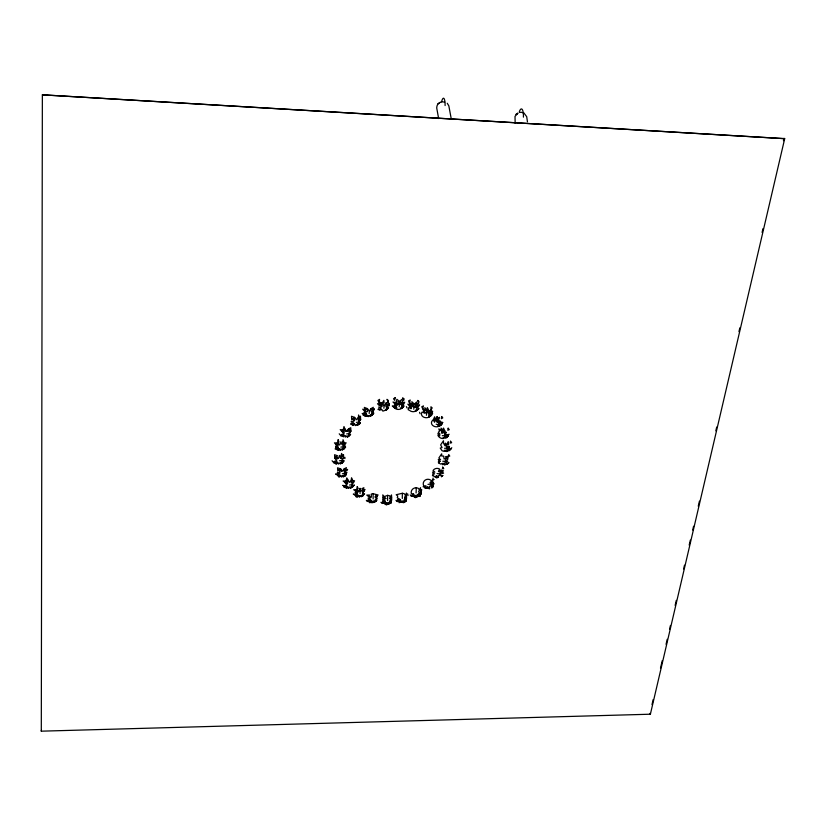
<?xml version="1.0" encoding="UTF-8"?>
<svg xmlns="http://www.w3.org/2000/svg" width="826" height="826" viewBox="0 0 826 826"><rect width="100%" height="100%" fill="white"/><g stroke="black" fill="none" stroke-linecap="round" stroke-linejoin="round"><path stroke-width="1.24" d="M41.3 731.175L42.363 94.825L784.7 138.665L650.382 714.211L41.3 731.175L41.362 730.256M389.366 405.711L389.407 403.367M416.283 487.753A4.811 4.595 -12.5 0 0 411.4 493.896L413.578 493.628L412.329 495.445L413.816 496.509L415.87 495.28L415.612 496.953L417.471 496.684L415.364 497.696L413.816 496.509L414.084 494.464L411.08 495.724L415.612 496.953L416.872 495.135L419.092 495.765L420.238 494.32L418.369 493.855L420.733 492.585L418.514 491.955L420.517 487.67L420.496 490.799L421.735 489.684L419.907 496.147L418.875 496.55L420.413 495.414L419.907 496.147L417.75 494.64L421.394 494.268L420.496 490.799L418.09 488.187L416.283 487.753L416.087 492.946M399.557 401.539L400.455 404.472L402.799 402.768L401.23 404.946L403.625 404.069L404.719 402.241L402.799 402.768L399.557 401.539L397.636 401.808L395.902 402.644L397.502 404.885L394.621 403.914L395.902 402.644L396.903 399.288L399.557 401.539L398.442 404.43L395.902 402.644L392.97 402.035L396.8 405.576L393.981 405.421L396.521 407.208L394.095 406.939L394.931 408.24L396.965 407.92L392.288 405.989L394.931 408.24A4.977 3.882 -14.4 0 0 401.808 408.354L404.007 406.185L401.395 407.29L403.728 405.587L401.684 405.659L403.625 404.069L401.777 399.381L399.557 401.539L399.185 406.764M387.6 500.556L387.59 495.342L384.152 496.653L383.016 498.109L384.957 500.36L382.531 499.833L385.081 501.299L382.748 501.558L382.324 503.499L380.982 502.301L386.878 504.345L390.822 503.24L391.431 501.589L389.779 501.31L391.927 499.864L390.048 500.38L391.71 498.14L391.493 494.929L389.438 498.656L391.71 498.14L389.366 495.693L387.59 495.342M373.135 498.935L373.104 493.7L371.277 494.062L371.38 497.045L368.53 496.488L366.785 495.104L369.666 495.032L368.53 496.488L370.76 497.83L368.024 498.192L370.595 499.668L368.231 499.875L367.673 501.516L366.341 500.37C367.57 501.63 375.159 504.614 373.806 500.928L375.758 501.227L376.904 499.782L376.222 501.289L374.157 502.198L369.449 502.621L372.815 501.124L374.157 502.198L375.758 501.227L375.293 499.616L377.41 498.078L375.458 497.779L378.101 494.98L373.104 493.7M402.293 498.481L402.355 493.277L396.16 494.733L397.76 495.992L397.275 497.737L399.784 499.214L397.512 499.493L397.347 501.671L395.995 500.442L403.687 502.724L405.143 501.165L406.278 499.709L404.534 499.327L406.764 497.964L404.802 498.377L406.537 496.209L406.402 493.039L404.668 497.428L406.537 496.209L404.151 493.669L402.355 493.277M360.064 493.638L360.053 488.393L359.186 491.243L356.605 489.735L353.693 489.715L357.689 492.544L354.932 492.843L357.41 493.452L355.139 494.506L353.291 494.072L357.462 496.818L359.733 495.765L359.238 497.118L360.725 495.569L363.13 495.724L361.065 496.746L364.638 493.865L362.676 495.776L362.222 494.268L363.832 494.351L362.511 493.359L365.061 489.508L363.264 489.611L361.138 491.212L360.053 488.393M369.16 413.568L369.356 410.987L371.122 408.54L373.28 407.301L372.578 409.438L373.435 410.801L371.679 413.248L373.589 412.411L371.359 414.125L373.827 413.289L371.762 415.406L370.079 416.345L373.001 414.022L370.688 414.879L371.762 415.406L369.78 415.385L368.179 416.686L368.747 415.571L366.372 416.387L363.295 415.199L366.372 416.387L366.981 414.92L362.16 413.434L364.916 415.499L364.049 414.136L366.507 414.187L363.894 412.525L366.424 413.31L362.707 409.211L365.712 409.52L367.405 408.581L369.356 410.987M383.873 408.22L384.111 405.69L385.918 403.233L388.096 401.932L388.272 400.404L386.971 399.33L388.096 401.932L388.199 405.452L386.331 407.053L388.323 407.022L386.403 407.899L387.714 408.591L388.561 407.765L386.454 409.923L382.851 411.141L382.448 409.975L377.988 409.551L378.752 408.643L379.609 409.964L381.209 408.777L378.618 407.073L381.467 407.073L377.926 400.445L379.568 399.35L379.134 401.973L382.201 403.253L384.111 405.69M440.454 424.688L440.351 425.71L441.91 423.697M433.082 478.037L432.556 482.601L433.413 486.08L429.53 486.153L429.654 488.847L423.098 486.731L425.937 485.698L424.936 488.259L429.241 488.145L427.641 486.638L425.638 487.691L424.234 486.535A4.749 4.522 3.8 0 1 425.06 480.185A4.749 4.522 3.8 0 1 431.719 481.011L434.177 483.891L427.951 484.366M426.815 412.897L427.341 407.6L428.952 410.698L428.56 413.692L432.194 407.91L430.924 406.753L431.224 414.487L429.241 416.975A4.935 3.779 -1.7 0 1 423.005 416.748A4.935 3.779 -1.7 0 1 422.158 412.009L424.822 413.279L421.787 406.733L423.47 405.917L422.54 408.529L425.225 410.274L428.952 410.698L426.815 412.897L426.402 415.261M413.754 409.2L414.115 406.795L416.118 404.472L418.534 403.191L418.978 401.519L417.708 400.424L418.534 403.191L415.86 407.507L418.348 406.702L419.598 404.885L415.086 407.011L416.686 401.983L414.311 404.079L412.38 404.255L409.335 406.175L411.059 408.705L408.684 407.61L408.158 409.696L409.582 410.388A4.956 3.789 -8.5 0 0 416.459 410.78L418.834 408.694L416.459 410.78L415.282 410.429L417.76 409.613L416.345 409.015L418.348 406.702L417.543 405.401L414.311 404.079L411.813 401.694L413.072 406.898L410.636 404.998L407.827 404.203L411.42 407.93L408.571 400.909L410.254 399.99L409.531 402.654L412.38 404.255L414.115 406.795M42.363 94.825L784.7 138.665M652.003 704.588L653.17 699.56M660.49 668.172L662.245 660.635M666.055 644.311L667.222 639.283M669.566 629.236L670.444 625.468M675.131 605.375L676.298 600.357M683.618 568.959L684.496 565.19M689.183 545.098L690.36 540.08M692.694 530.034L693.582 526.265M698.259 506.173L699.436 501.145M715.832 430.821L716.71 427.052M738.96 331.608L739.838 327.839M762.088 232.405L762.966 228.637M783.461 140.73L784.05 138.221M444.687 102.094L441.404 101.794L439.845 102.527L437.77 104.097L436.985 106.027L436.706 107.907L438.637 118.562M438.792 424.234L440.929 422.127L441.084 423.614L439.287 426.092A4.842 3.8 5.4 0 1 432.494 425.245A4.842 3.8 5.4 0 1 433.258 419.928L434.641 416.789L434.569 422.251L433.258 419.928L436.82 419.247L438.627 419.763L438.234 422.705L440.062 420.775L438.709 423.439L440.929 422.127L442.715 422.447L440.506 425.008L437.821 425.576L439.287 426.092L441.951 424.275L440.506 425.008L436.169 424.234M341.943 460.485L343.337 461.373L342.14 462.787L344.205 460.763L341.004 462.147L340.477 463.747L342.656 462.601L340.477 463.747L340.105 462.663L338.598 464.098L338.102 462.694L336.781 463.799L333.766 462.715L334.406 461.486L336.698 460.547L334.736 458.172L334.571 454.734L337.607 455.787L334.736 458.172L337.638 458.874L335.934 456.747L338.546 458.358L339.486 455.436L340.549 458.327L341.572 453.433L343.678 458.069L341.943 460.485L339.424 460.774M349.171 433.588L350.544 434.476L347.663 436.923L346.29 435.952L345.774 437.181L345.309 435.777L342.501 435.952L344.514 435.281L341.603 434.559L343.967 436.871L340.921 435.777L341.603 434.559L343.926 433.64L340.229 429.644L343.182 429.84L345.795 431.461L343.988 426.557L343.182 429.84L341.974 431.255L344.225 432.741L343.182 429.84L344.855 428.89L346.817 431.275L348.562 428.859L350.751 427.723L350.916 431.172L349.171 433.588L346.652 433.877M351.969 484.728L354.581 480.784L352.754 480.969L351.308 480.061L351.525 477.8L353.642 482.353L351.38 483.096L351.308 480.061L349.635 482.446L346.786 477.893L346.042 481.104L344.876 482.529L346.837 484.841L344.566 485.833L342.728 485.337L346.91 488.114L348.211 486.958L348.686 488.403L349.181 487.123L350.534 488.032L352.64 486.948L350.534 488.032L350.183 486.917L352.155 487.072L354.158 485.089L352.155 487.072L351.69 485.626L353.321 485.647L351.969 484.728L349.512 485.027M358.887 422.065L360.632 419.639L360.466 416.17L358.794 421.188L360.632 419.639L358.567 414.972L358.319 420.434L359.754 418.255L358.298 417.347L356.553 419.773L354.591 417.378L351.515 416.252L351.68 419.732L354.591 417.378L354.612 420.475L352.909 418.328L353.951 421.229L351.112 421.374L353.735 423.015L352.165 424.388L350.565 424.182L351.287 423.015L352.465 425.369L354.994 424.254L355.438 425.607L357.008 424.234L357.286 425.318L359.486 424.089L360.229 422.922L358.887 422.065L356.367 422.365M450.645 449.272L447.826 450.8L445.348 450.253L446.866 451.605L447.826 450.8L446.918 449.282L449.633 448.126L447.145 447.568L449.489 446.463L446.69 446.742L447.207 443.758L448.632 444.935L448.25 441.59L445.916 446.102L445.42 443.118L444.946 445.761L443.541 443.108L443.459 440.743L440.65 444.904L442.055 447.547L440.227 448.084L442.106 450.759L444.285 451.419L444.336 450.253L446.154 451.43L450.645 449.272L451.791 447.702M516.828 114.174L515.868 114.515L518.026 113.048L515.011 116.383L515.156 123.136M439.845 102.527L437.77 104.097M439.68 473.814L443.479 470.81L441.053 470.262L438.41 471.326L439.649 469.054A4.822 4.502 14.7 0 0 433.082 470.479L434.858 472.1L432.473 472.131L434.59 473.948L432.587 473.887L433.413 475.497L432.432 475.528L436.582 477.345L438.451 477.294L438.678 475.394L441.373 475.291L439.68 473.814L437.057 473.577M346.796 472.709L344.607 474.351L345.082 475.766L343.44 476.726L343.079 475.642L341.582 477.077L342.067 475.828L338.691 476.932L337.442 474.506L335.614 473.959L339.796 476.788L340.312 475.177L337.442 474.506L339.713 473.546L337.235 472.864L340.002 472.648L338.939 469.798L340.591 468.838L342.542 471.171L344.246 468.786L346.404 467.671L344.783 472.575L346.796 472.709L342.408 473.752M441.084 423.614L442.715 422.447M343.399 446.804L345.33 446.03L343.296 445.906L344.246 442.973L343.038 439.711L342.8 445.142L344.246 442.973L346.125 442.746L345.144 444.378L342.769 442.044L342.005 444.646L340.942 441.734L339.982 444.667L337.369 443.046L334.437 442.86L338.123 446.856L335.614 446.133L338.237 447.754L335.81 447.785L335.16 449.014L338.195 450.108L340.508 449.179L340.013 450.418L341.541 448.993L344.091 448.921L341.912 450.067L345.66 447.072L343.585 449.117L343.1 447.702L344.783 447.692L343.399 446.804L340.859 447.093M445.007 435.756L449.127 434.239L445.606 437.842L443.139 437.481L443.934 438.451A4.884 3.996 11.8 0 1 437.925 435.312L439.876 435.787L437.749 433.743L440.093 434.146L438.317 432.287L439.535 431.162L438.864 428.88L441.208 430.542L444.915 431.131L444.45 434.125L446.36 432.235L444.925 434.91L447.393 435.261L446.794 437.604L445.606 437.842L444.708 436.551L446.825 436.727L445.007 435.756L442.344 435.643M449.633 448.126L444.564 448.26M445.39 461.466L447.764 461.249L445.317 460.536L446.814 457.934L445.41 456.726L449.767 456.107L448.714 454.568L447.64 459.524L446.814 457.934L444.109 459.019L443.634 456.066L441.765 456.076L441.673 453.835L438.854 457.965L440.568 459.69L438.255 459.555L440.31 461.486L438.379 461.269L439.205 462.859L438.338 462.694L440.609 464.067L442.478 463.355L442.385 464.718L443.49 463.345L444.243 464.718L447.103 464.253L448.807 462.715L447.103 464.253L444.243 464.718L444.398 462.994L447.155 462.839L445.39 461.466L442.746 461.228M519.595 112.388L521.289 112.305A4.357 3.851 -13.9 0 1 522.848 112.821M434.156 479.576L432.917 479.493L429.985 482.714L432.556 482.601L430.429 483.571L432.69 484.356L432.101 486.029L430.501 484.532M523.736 112.739L526.709 116.693L527.442 121.825M410.223 494.929L411.596 496.209L411.08 495.724M339.207 433.795L340.921 435.777M332.083 460.743L333.766 462.715M447.248 103.25L448.828 105.842L451.295 119.058M649.948 713.375L650.382 714.211M406.392 406.619L407.084 408.013M419.556 412.288L420.052 413.712M407.641 493.814L408.044 495.59M344.907 457.305L344.917 458.595M441.549 101.866A9.478 2.148 -86.2 0 1 443.923 98.408A9.478 2.148 -86.2 0 1 445.111 105.563M519.306 111.778A9.354 2.602 -85.6 0 1 522.197 109.383A9.354 2.602 -85.6 0 1 523.416 117.147M382.201 403.253L382.149 406.351L380.487 404.151L377.492 403.718L379.227 405.494L382.201 403.253L384.111 402.933L383.863 400.373L382.201 403.253M385.918 403.233L385.866 406.33L388.199 405.452L385.918 403.233M347.663 436.83L350.544 434.476L348.871 434.486L349.336 435.88L348.221 435.25L347.663 436.83M437.119 416.707L436.489 421.88L434.93 419.298L437.119 416.707M376.357 500.257L376.222 501.289L374.828 501.434L376.357 500.257M441.652 416.541L441.373 418.72L442.767 417.873L441.652 416.541M443.097 430.532L442.684 433.206L444.915 431.131L443.521 428.054L441.662 433.206L441.053 428.075L443.097 430.532M403.914 398.917L403.635 400.538L402.623 397.843L403.914 398.917M400.28 500.029L399.898 502.032L398.948 502.611L405.783 501.475L406.103 500.68L404.575 501.847L405.783 501.475L406.278 499.709L403.914 500.112L403.532 502.115L402.045 500.793L399.898 502.032L397.512 499.493L400.28 500.029M448.167 428.229L447.785 430.284L449.282 429.634L448.167 428.229M395.189 397.709L394.642 400.373L393.527 398.731L395.189 397.709M442.726 467.155L442.406 468.693L443.779 468.714L442.726 467.155M391.018 502.342L390.822 503.24L389.5 503.519L391.018 502.342M357.317 486.566L356.605 489.735L355.448 491.171L358.308 491.769L356.605 489.735L358.216 488.755L357.317 486.566M450.573 441.239L450.108 443.128L451.657 442.726L450.573 441.239M338.185 439.762L337.369 443.046L336.161 444.46L339.073 445.183L337.369 443.046L339.042 442.086L338.185 439.762M447.021 436.696L446.794 437.604L448.456 435.694L447.021 436.696M371.08 500.442L370.564 502.239L368.231 499.875L371.08 500.442M348.562 428.859L347.798 431.44L350.028 429.778L350.916 431.172L349.078 432.7L350.028 429.778L348.562 428.859M363.264 489.611L362.397 492.461L364.152 491.016L361.829 488.693L363.905 487.681L363.264 489.611M357.999 495.115L357.462 496.818L356.326 497.087L355.139 494.506L357.999 495.115M347.426 486.473L346.91 488.114L343.895 487.134L345.454 487.216L344.566 485.833L347.426 486.473M337.297 462.199L336.781 463.799L335.676 463.913L334.406 461.486L337.297 462.199M343.967 475.115L343.44 476.726L345.588 475.611L346.259 474.361L345.082 475.766L343.967 475.115M343.492 454.63L342.78 456.675L341.303 455.745L341.355 458.833L343.678 458.069L343.492 454.63M439.484 417.388L437.46 422.158L436.82 419.247L439.484 417.388M354.209 423.759L353.621 425.307L352.165 424.388L354.209 423.759M357.916 423.717L357.328 425.266L360.229 422.922L357.916 423.717M432.587 411.286L431.224 414.487L429.024 415.21L430.553 415.881L431.781 415.024L429.241 416.975L428.663 415.963L430.553 415.881L432.669 413.207L431.224 414.487L428.983 414.415L430.367 411.689L431.162 413.021L432.587 411.286M449.344 450.108L449.045 450.79L450.779 449.076L449.344 450.108M427.145 410.202L425.772 412.938L423.47 410.914L425.225 410.274L424.832 407.703L427.145 410.202M441.342 476.674L442.788 475.518L441.342 476.674M374.405 409.076L373.435 410.801L371.132 411.637L371.122 408.54L372.578 409.438L374.405 409.076M347.56 469.478L346.6 471.068L344.246 468.786L344.297 471.822L345.702 469.695L347.56 469.478M376.305 494.96L374.973 497.004L377.203 496.395L376.305 494.96M391.431 501.589L390.295 503.044L386.351 504.944L382.748 501.558L385.566 502.084L383.656 503.024L386.351 502.621L385.102 504.005L387.311 502.807L388.695 504.015L388.303 502.621L390.295 503.044L389.17 502.105L391.431 501.589M338.939 469.798L337.762 471.212L337.566 467.815L340.591 468.838L341.53 471.367L338.939 469.798M365.712 409.52L364.472 410.904L367.415 411.689L367.405 408.581L364.318 407.404L365.712 409.52M387.714 408.591L386.454 409.923L385.391 409.479L387.714 408.591M403.088 407.094L401.808 408.354L400.693 407.982L403.088 407.094M433.247 486.514L431.822 487.825L433.247 486.514M441.053 470.262L439.174 471.987L441.869 471.883L443.624 473.112L441.982 473.649L441.053 470.262M339.527 449.014L338.195 450.108L335.81 447.785L338.722 448.508L336.719 449.189L339.527 449.014M347.674 480.133L346.042 481.104L343.131 481.011L347.116 483.943L346.042 481.104L347.746 483.169L347.674 480.133M436.758 475.817L434.817 476.716L436.572 477.934L438.451 477.294L436.758 475.817M385.845 498.636L383.016 498.109L382.799 494.888L385.845 498.636"/></g></svg>
